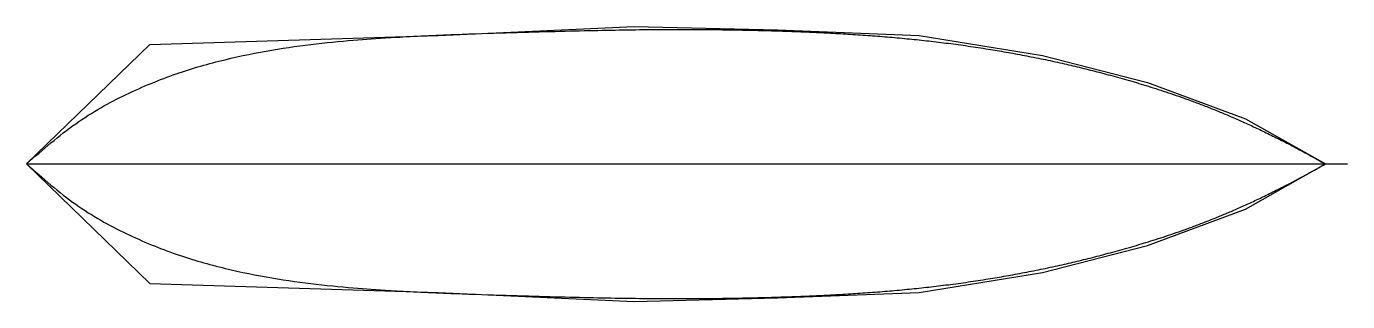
# Model space of a CAD drawing. Header units: millimetres. Extents: x -114.3 to -91.3, y -86.8 to -81.9.
import ezdxf

# ---------------------------------------------------------------- set-up
doc = ezdxf.new("R2010")
doc.units = ezdxf.units.MM
doc.layers.get('0').update_dxf_attribs({"linetype": 'CONTINUOUS'})

msp = doc.modelspace()

# ---------------------------------------------------------------- linework, layer by layer
for p, q in [((-112.18, -82.266), (-107.158, -82.108)), ((-107.158, -82.108), (-103.747, -81.95)), ((-103.747, -81.95), (-101.252, -82.013)), ((-101.252, -82.013), (-98.788, -82.108)), ((-98.788, -82.108), (-96.641, -82.455)), ((-114.328, -84.35), (-112.18, -82.266)), ((-96.641, -82.455), (-94.809, -82.929)), ((-94.809, -82.929), (-93.103, -83.561)), ((-93.103, -83.561), (-91.714, -84.35)), ((-114.328, -84.35), (-91.328, -84.35)), ((-114.328, -84.35), (-112.18, -86.435)), ((-93.103, -85.14), (-91.714, -84.35)), ((-94.809, -85.772), (-93.103, -85.14)), ((-96.641, -86.245), (-94.809, -85.772)), ((-98.788, -86.593), (-96.641, -86.245)), ((-112.18, -86.435), (-107.158, -86.593)), ((-107.158, -86.593), (-103.747, -86.751)), ((-103.747, -86.751), (-101.252, -86.687)), ((-101.252, -86.687), (-98.788, -86.593))]:
    msp.add_line(p, q)
for points in [[(-114.328, -84.35), (-112.18, -82.266), (-107.158, -82.108), (-103.747, -81.95), (-101.252, -82.013), (-98.788, -82.108), (-96.641, -82.455), (-94.809, -82.929), (-93.103, -83.561), (-91.714, -84.35)], [(-114.328, -84.35), (-112.18, -86.435), (-107.158, -86.593), (-103.747, -86.751), (-101.252, -86.687), (-98.788, -86.593), (-96.641, -86.245), (-94.809, -85.772), (-93.103, -85.14), (-91.714, -84.35)]]:
    msp.add_open_spline(points, degree=5)

doc.saveas('drawing.dxf')
